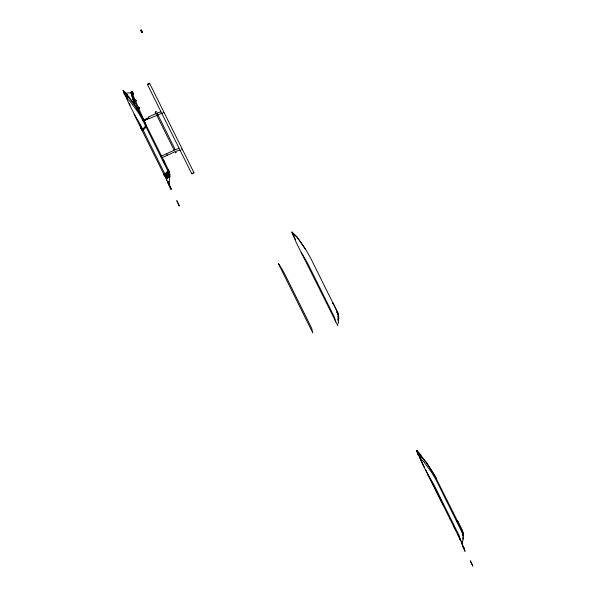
<?xml version="1.0" encoding="UTF-8"?>
<svg xmlns="http://www.w3.org/2000/svg" width="596" height="596" viewBox="0 0 596 596"><rect width="100%" height="100%" fill="white"/><g stroke="black" fill="none" stroke-linecap="round" stroke-linejoin="round"><path stroke-width="0.89" d="M124.542 93.177L125.153 93.065L124.609 93.319C125.212 92.581 123.946 92.507 125.428 95.002M338.133 319.195L338.67 319.203L338.722 318.376L338.088 318.018M155.236 112.175L156.338 111.653L155.265 112.212L156.308 114.335M169.651 177.101L169.748 174.561M169.763 176.155L169.696 176.93M165.807 175.827C172.758 167.103 168.139 174.978 166.455 177.131L168.482 175.157L169.324 173.108M169.614 174.106C163.691 183.337 170.069 176.818 169.599 173.712M338.342 320.417L338.58 316.387M337.969 320.544L338.498 320.596L338.617 319.717L337.992 319.322M168.795 183.508L168.981 183.024L168.795 183.508A8.597 0.499 64.8 0 1 168.512 183.3L168.452 183.128A8.597 0.499 64.8 0 1 167.714 181.899L167.61 181.832A8.597 0.499 64.8 0 0 168.407 183.151L168.929 181.363M462.243 542.524L462.466 541.511L462.198 543.477L423.257 465.498A19.325 1.125 64.8 0 1 422.37 463.606L416.738 450.598L418.34 452.29A30.88 4.552 49.3 0 1 419.495 453.549L420.068 454.182M338.215 322.026L338.312 320.752M338.193 323.598L338.491 322.183M135.65 100.836L135.665 100.426M136.082 100.299L136.037 101M138.689 107.6L138.786 108.085M139.017 107.578L138.838 108.047M139.546 107.824L136.886 109.493M164.213 174.732L164.191 174.27M168.728 183.322L169.771 178.04L169.1 173.429L144.441 123.61A133.772 126.173 -15.7 0 0 137.87 112.026L130.241 101.573L126.561 98.355M462.265 543.463L463.308 538.181L462.63 533.569L437.978 483.751A133.772 126.173 -15.7 0 0 431.407 472.166L423.778 461.714L420.098 458.495L424.643 467.659M132.26 93.386L145.186 123.119C146.072 124.72 144.403 121.875 145.439 123.521M135.307 100.806L135.739 100.59M139.419 108.144L136.871 109.441M132.2 93.781L132.96 93.088L132.051 93.349L132.893 92.946L132.2 93.781L132.051 93.349M142.794 129.019L145.089 126.702L145.61 123.953M164.898 174.002L167.022 171.953L167.886 169.704L169.577 173.913M165.129 174.457L167.245 172.408L168.087 170.367L168.541 171.283L167.99 172.855L165.584 175.373M133.698 101.201L131.738 94.235C133.072 93.296 130.71 93.118 130.859 92.298L131.247 93.088M134.428 103.801L133.929 102.028L135.895 101.082M138.898 107.563L139.121 107.727M140.731 126.233C143.554 133.236 141.006 127 140.157 125.071M124.571 93.207L124.542 93.058A28.511 1.661 64.8 0 0 123.61 91.292L123.178 90.421L124.11 91.404A30.575 4.507 49.3 0 1 124.795 92.142L123.983 91.27M175.865 152.278L175.403 152.777L176.148 152.174M140.544 30.172L141.543 30.113L140.663 30.53M141.572 32.355L142.615 32.273L141.736 32.691L140.522 30.24M132.245 91.642L130.785 92.335L132.23 91.59L133.608 94.392L132.148 95.077L131.753 94.287M134.331 104.352L131.105 92.834L124.542 93.125M132.081 93.416L132.93 93.013M133.37 100.925L135.344 99.957L136.097 100.351M136.313 108.33L138.749 107.153L139.494 107.548M156.495 113.292L148.359 117.121L149.104 118.686L160.913 113.635M143.718 120.087L148.613 117.777M143.018 120.66L148.709 117.978M143.114 120.861L148.836 118.231M144.001 120.638L148.896 118.358L143.569 120.876M145.424 123.931L145.186 123.171M141.699 129.682L142.995 128.982L142.474 129.213L142.206 128.632M160.846 156.435L175.388 149.596L178.912 148.538M162.388 157.627L175.41 151.488M163.162 160.51L163.647 160.279L164.295 161.404L163.811 161.635L163.423 161.002L163.907 160.771L168.631 170.292L168.147 170.516M168.05 170.173L168.631 170.292M164.794 175.425L164.436 175.805L163.528 173.98L164.317 173.622M164.31 175.336L164.831 175.03M171.015 189.17L168.221 183.523L171.067 189.26M169.495 184.142L169.108 183.233M169.189 183.382L169.376 183.769M170.493 187.382L169.972 186.161L170.612 187.643M170.799 187.978L170.903 188.522L170.747 187.829M332.345 303.059L332.836 302.828L333.209 303.357L337.82 312.781L338.23 314.122L337.716 314.286L338.23 314.122M332.724 303.587L333.209 303.357M332.806 303.796L333.052 303.215L337.351 311.887L336.867 312.118M456.692 520.651L457.184 520.427L457.765 521.366L462.161 530.224L462.623 531.453L462.123 531.662M456.961 521.142L457.445 520.919L457.832 521.545L457.348 521.776M457.274 521.597L457.765 521.366M462.168 530.433L461.677 530.663L462.071 530.082L457.445 520.919M337.075 312.572L337.478 312.021L336.978 312.222L337.247 312.84M168.348 170.955L168.75 170.404L168.251 170.612L168.586 171.514L169.085 171.313L168.623 170.084M461.788 530.753L462.384 530.894M462.027 531.312L462.623 531.453M157.21 112.964L160.734 111.906M176.088 151.183L180.446 150.229M138.92 108.062L138.764 107.615M141.051 128.334L141.259 128.267A0.901 0.849 -15.7 0 1 142.228 128.721M337.403 313.265L337.917 313.109L337.5 313.615M168.75 171.946L169.167 171.439M168.839 172.214L169.353 172.058L168.936 172.564M462.28 532.086L462.705 531.587L462.183 531.744L462.474 532.705M337.738 314.383L338.357 314.613M337.984 315.433L338.506 315.321L338.185 313.936M168.951 172.661L169.577 172.9L168.951 172.661L169.078 173.309M462.585 533.144L463.017 532.69M462.615 533.457L463.241 533.688L462.712 533.8M338.059 315.895L338.491 315.478M338.044 316.29L338.677 316.565L338.141 316.64M169.316 174.807L169.845 174.74L169.636 173.369M462.682 533.912L463.315 534.195L463.383 534.888L462.846 534.947L463.383 534.888M462.779 534.254L463.315 534.195M164.63 175.291L164.578 175.522M338.074 316.759L338.707 317.072L338.729 317.862L338.193 317.892M338.17 317.102L338.707 317.072M338.096 317.541L338.729 317.862M169.339 175.269L169.875 175.254L169.875 175.984L169.339 176.006M462.868 535.409L463.412 535.394L463.412 536.132M338.185 318.361L338.722 318.376M338.036 318.845L338.67 319.203M169.324 176.476L169.86 176.498M338.088 319.665L338.617 319.717M462.734 537.86L463.263 537.927L462.883 539.179M337.56 324.477L337.686 325.394L296.629 243.302A21.031 1.222 64.8 0 1 295.698 241.328L291.898 232.023L296.733 236.545L306.247 250.424A151.786 143.167 -15.7 0 1 312.006 260.862L332.836 302.828M462.079 541.526L462.563 541.853M124.445 94.906L123.178 90.421L124.579 93.661L130.04 99.279A116.868 110.238 -15.7 0 1 134.078 104.471L137.84 109.969A134.629 126.985 -15.7 0 1 141.356 115.78L142.809 118.433L141.356 115.78M435.885 477.701L426.907 463.025L418.34 452.29A30.575 4.507 49.3 0 0 417.647 451.552L416.716 450.561L418.109 453.809L423.577 459.419A116.868 110.238 -15.7 0 1 427.608 464.612L431.377 470.117A134.629 126.985 -15.7 0 1 434.886 475.928L457.184 520.427M124.802 92.149A30.88 4.552 49.3 0 1 125.957 93.408L126.531 94.034M125.965 93.416L127.537 95.151L126.814 94.354M420.351 454.495L421.067 455.292M127.954 95.621L134.756 104.926L142.347 117.561M163.513 173.54L163.855 174.226L163.371 173.406L163.528 173.98M166.738 154.073L167.185 155.035M427.548 474.334L429.425 477.143A117.017 110.372 -15.7 0 1 435.184 487.297L459.36 536.005L460.35 540.43M123.201 90.458L128.833 103.466A19.325 1.125 64.8 0 0 129.727 105.358L135.888 116.995A117.017 110.372 -15.7 0 1 141.647 127.157L165.822 175.865L166.813 180.283L168.556 183.263A8.597 0.499 64.8 0 0 168.847 183.486M301.136 252.57L303.088 255.535A129.429 122.083 -15.7 0 1 309.115 266.233L334.542 317.474L335.645 322.101M305.226 248.785L301.077 242.609A128.661 121.361 -15.7 0 0 296.897 237.119L292.189 233.051L295.407 239.532M171.022 189.282L170.955 188.5M434.886 475.928L436.339 478.573M142.816 118.44L163.647 160.279M418.101 453.794L420.53 458.689M425.47 469.328L443.245 505.14M449.451 517.641L450.278 519.302M453.586 525.97L455.649 530.135M457.713 534.299L461.021 540.959M141.61 30.135L142.474 31.871M149.648 83.418A1.229 0.402 -26.4 0 1 148.084 84.535A1.229 0.402 -26.4 0 1 147.897 83.857A1.229 0.402 -26.4 0 1 149.648 83.418L193.938 172.654M147.435 84.461L191.726 173.697M157.053 113.076L175.231 149.708M156.674 115.073L174.121 150.229M130.77 92.283L132.133 95.025M163.423 161.002L164.995 164.176M133.355 100.873L133.944 102.08L135.761 101.223M142.109 128.676L142.422 129.347M124.564 93.654L127.395 99.361M129.421 103.436L130.226 105.067M168.43 182.011L168.832 182.816M140.917 127.909L140.961 127.998A0.797 0.752 -15.7 0 1 141.565 127.961M134.011 114.186L166.813 180.283M418.608 454.413L418.437 454.055A28.504 1.661 64.8 0 0 417.148 451.433L416.716 450.561L417.982 455.053M168.266 183.501L167.916 182.756M418.966 455.143L419.323 455.88M125.786 95.74L126.143 96.47A170.314 9.923 64.8 0 0 127.291 98.847M419.495 456.245L419.673 456.611A170.314 9.923 64.8 0 0 420.441 458.197M132.014 94.578L131.872 94.228M169.502 184.03L169.622 184.44M169.674 185.483L169.815 185.945M337.574 312.364L337.738 312.632M167.871 182.778L167.759 182.361M131.91 94.652L140.552 115.371M169.644 184.358L169.517 185.185L169.704 184.507M164.235 175.12L164.436 175.805M167.707 182.391L167.58 181.758M462.6 531.252L462.891 532.198M169.07 171.112L169.45 172.4M169.607 173.205L169.406 172.214M168.124 181.951L168.653 183.844M141.431 128.006L142.153 130.599L143.129 130.137L145.543 127.619L146.065 124.877M131.448 93.654L134.376 104.076M140.686 126.516L141.416 129.101M462.943 532.355L463.241 533.688M338.439 315.135L338.677 316.565M463.174 533.509L463.286 534.709M462.787 534.113L462.898 535.268M292.919 234.146A97.848 5.699 64.8 0 1 291.898 232.023M141.081 128.431A0.79 0.745 -15.7 0 1 142.064 129.518M193.29 172.579A1.229 0.402 -26.4 0 1 193.484 173.257L193.223 173.421A1.229 0.402 -26.4 0 1 191.852 173.809A1.229 0.402 -26.4 0 1 192.18 173.101M163.609 112.413A0.872 0.82 -32.7 0 1 163.96 112.935M162.462 113.694A0.872 0.82 -32.7 0 1 162.313 112.882M181.586 148.955A0.872 0.82 -32.7 0 1 182.1 149.991M128.066 97.64L127.477 97.655L126.814 96.396L128.066 97.64M421.603 457.78L421.007 457.795L420.351 456.536L421.603 457.78M279.129 264.631L278.265 263.35L312.773 332.881L311.678 328.254L286.244 277.013A129.429 122.083 -15.7 0 0 280.224 266.315L279.129 264.631M148.464 117.27L148.65 117.621L148.464 117.278M464.083 547.933L461.818 543.358L462.787 546.815L465.059 551.382L464.083 547.933M472.576 565.336L470.304 560.769L472.822 566.2L472.576 565.336M179.038 205.195L176.774 200.621L179.284 206.06L179.038 205.195"/></g></svg>
